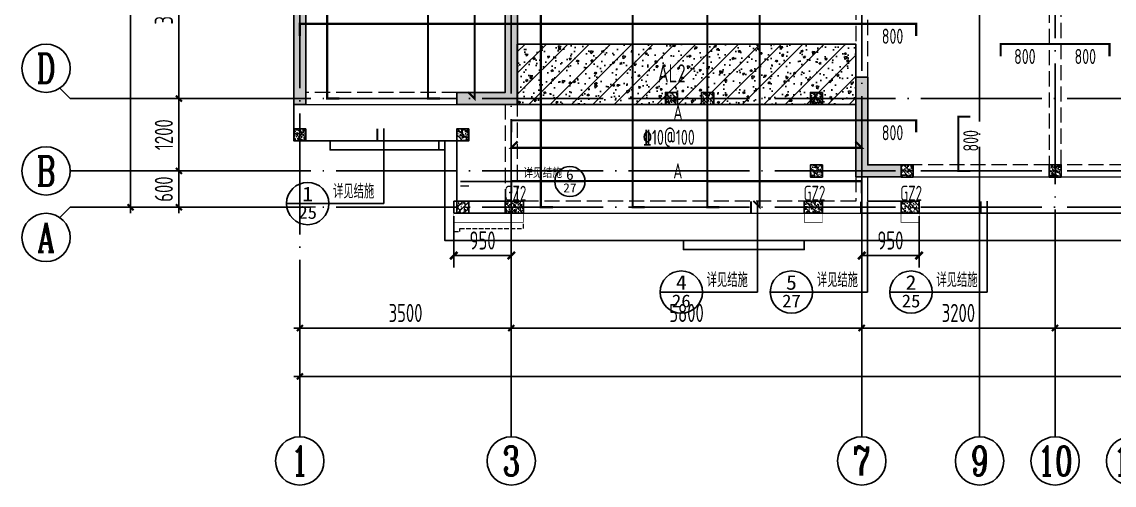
# Model space of a CAD drawing. Extents: x -1712635 to -854203, y -534641 to -21985.
# Drawn here: x -1252273 to -1234195, y -230703 to -223035 of the extents above; entities that cross this region are included whole.
import ezdxf
from ezdxf.enums import TextEntityAlignment as Align

# ---------------------------------------------------------------- set-up
doc = ezdxf.new("R2010")
doc.units = 0
doc.header["$LTSCALE"] = 1000
for name, pattern in [('DASH', [0.35, 0.25, -0.1]), ('DASHED', [0.75, 0.5, -0.25]), ('DOTE', [2.42, 2, -0.2, 0.02, -0.2])]:
    doc.linetypes.add(name, pattern=pattern)
doc.layers.get('0').update_dxf_attribs({"linetype": 'CONTINUOUS'})
doc.layers.get('Defpoints').update_dxf_attribs({"linetype": 'CONTINUOUS'})
for name, color, linetype in [('A-AXIS', 1, 'CONTINUOUS'), ('A-DOTE', 10, 'DOTE'), ('AXIS_NUM', 7, 'CONTINUOUS'), ('BEAM', 4, 'DASHED'), ('BEAM_CON', 4, 'CONTINUOUS'), ('DIM_IDEN', 67, 'CONTINUOUS'), ('PUB_TEXT', 2, 'CONTINUOUS'), ('ROOF', 183, 'CONTINUOUS'), ('S-B板边线', 2, 'CONTINUOUS'), ('S-B板配筋', 6, 'CONTINUOUS'), ('S-B板配筋号', 7, 'CONTINUOUS'), ('S-L主梁线', 4, 'DASH'), ('S-Q墙填充', 252, 'CONTINUOUS'), ('S-Q墙实线', 6, 'CONTINUOUS'), ('S-Q墙标注', 3, 'CONTINUOUS'), ('S-Y一般标注', 3, 'CONTINUOUS'), ('S-构造柱', 212, 'CONTINUOUS'), ('S-构造柱编号', 130, 'CONTINUOUS'), ('TEXT', 2, 'CONTINUOUS'), ('水平筋标注', 7, 'CONTINUOUS'), ('看线', 251, 'CONTINUOUS')]:
    doc.layers.add(name, color=color, linetype=linetype)
doc.layers.add('平面-看线', color=45, linetype='CONTINUOUS', lineweight=15)
doc.layers.add('配箍校核', color=34, linetype='CONTINUOUS', plot=False)
doc.styles.add('_TCH_AXIS', font='COMPLEX', dxfattribs={"bigfont": 'GBCBIG'})
doc.styles.add('_TCH_LABEL', font='simhei.ttf')
doc.styles.add('TSSD_Axis', font='complex.shx', dxfattribs={"width": 0.7, "bigfont": 'hztxt.shx'})
doc.styles.add('TSSD_DIMENSION', font='Tssdeng.shx', dxfattribs={"width": 0.7, "bigfont": 'tssdchn.shx'})
doc.styles.add('TSSD_REIN', font='tssdeng.shx', dxfattribs={"width": 0.7, "height": 300, "bigfont": 'tssdchn.shx'})
doc.styles.add('结构文字', font='zstxt.shx', dxfattribs={"width": 0.7, "bigfont": 'zshz.shx'})
doc.dimstyles.new('STRUCK', dxfattribs={"dimtxt": 400, "dimasz": 121, "dimexe": 200, "dimexo": 150, "dimgap": 115, "dimtad": 1, "dimdec": 0, "dimdsep": 46, "dimtxsty": '结构文字', "dimblk": 'ARCHTICK', "dimcen": 400, "dimclrd": 3, "dimclre": 3, "dimclrt": 7, "dimadec": 0, "dimazin": 0, "dimtfac": 1, "dimtdec": 0, "dimtix": 1, "dimtmove": 2, "dimatfit": 3, "dimldrblk": '_DIMX', "dimfxl": 0, "dimtolj": 1, "dimtzin": 0, "dimarcsym": 0})
doc.dimstyles.new('TSSD_100_100', dxfattribs={"dimtxt": 300, "dimasz": 100, "dimexe": 100, "dimexo": 250, "dimgap": 100, "dimtad": 1, "dimdec": 0, "dimzin": 0, "dimdsep": 46, "dimtxsty": 'TSSD_DIMENSION', "dimblk": 'ARCHTICK', "dimcen": 0, "dimdle": 100, "dimclrt": 7, "dimadec": 0, "dimazin": 0, "dimtfac": 1, "dimtdec": 0, "dimtix": 1, "dimtmove": 2, "dimatfit": 3, "dimldrblk": 'ARCHTICK', "dimfxl": 0, "dimtolj": 1, "dimtzin": 0, "dimarcsym": 0})

# ---------------------------------------------------------------- blocks, each defined once
blk = doc.blocks.new('ts_axno')
at = {"color": 0, "linetype": 'ByBlock', "lineweight": -2}
blk.add_circle((0, 0), 0.5, dxfattribs=at)
at = {"color": 0, "linetype": 'ByBlock', "lineweight": -2, "style": 'TSSD_Axis', "width": 0.7}
blk.add_attdef('A', text='', height=0.6, dxfattribs=at).set_placement((0, 0), align=Align.MIDDLE_CENTER)
blk = doc.blocks.new('_ArchTick')
at = {"color": 0, "const_width": 0.35}
blk.add_lwpolyline([(-0.5, -0.5), (0.5, 0.5)], dxfattribs=at)
blk = doc.blocks.new('*D140')
at = {"layer": 'Defpoints', "color": 0}
for p in [(2600, 5200), (3600, 5200), (3600, 4600)]:
    blk.add_point(p, dxfattribs=at)
at = {"layer": 'S-Y一般标注', "color": 0, "lineweight": -2}
for p, q in [((2600, 5200), (2600, 5300)), ((3350, 5200), (2500, 5200)), ((2600, 4600), (2600, 5200)), ((3350, 4600), (2500, 4600)), ((2600, 4600), (2600, 4500))]:
    blk.add_line(p, q, dxfattribs=at)
at = {"layer": 'S-Y一般标注', "color": 0, "lineweight": -2, "xscale": 100, "yscale": 100, "zscale": 100}
for p, rotation in [((2600, 5200), 270), ((2600, 4600), 90)]:
    blk.add_blockref('_ArchTick', p, dxfattribs=dict(at, rotation=rotation))
at = {"layer": 'S-Y一般标注', "color": 7, "insert": (2350, 4900), "char_height": 300, "attachment_point": 5, "rotation": 90, "style": 'TSSD_DIMENSION'}
blk.add_mtext('\\A1;600', dxfattribs=at)
blk = doc.blocks.new('*D146')
at = {"layer": 'Defpoints', "color": 0}
for p in [(1800, 17150), (3600, 17150), (3600, 4600)]:
    blk.add_point(p, dxfattribs=at)
at = {"layer": 'S-Y一般标注', "color": 0, "lineweight": -2}
for p, q in [((1800, 4500), (1800, 17250)), ((3350, 17150), (1700, 17150)), ((3350, 4600), (1700, 4600))]:
    blk.add_line(p, q, dxfattribs=at)
at = {"layer": 'S-Y一般标注', "color": 0, "lineweight": -2, "xscale": 100, "yscale": 100, "zscale": 100}
for p, rotation in [((1800, 17150), 90), ((1800, 4600), 270)]:
    blk.add_blockref('_ArchTick', p, dxfattribs=dict(at, rotation=rotation))
at = {"layer": 'S-Y一般标注', "color": 7, "insert": (1550, 10875), "char_height": 300, "attachment_point": 5, "rotation": 90, "style": 'TSSD_DIMENSION'}
blk.add_mtext('\\A1;12550', dxfattribs=at)
blk = doc.blocks.new('*D148')
at = {"layer": 'Defpoints', "color": 0}
for p in [(2600, 6400), (3600, 6400), (3600, 5200)]:
    blk.add_point(p, dxfattribs=at)
at = {"layer": 'S-Y一般标注', "color": 0, "lineweight": -2}
for p, q in [((3350, 6400), (2500, 6400)), ((2600, 5100), (2600, 6500)), ((3350, 5200), (2500, 5200))]:
    blk.add_line(p, q, dxfattribs=at)
at = {"layer": 'S-Y一般标注', "color": 0, "lineweight": -2, "xscale": 100, "yscale": 100, "zscale": 100}
for p, rotation in [((2600, 6400), 90), ((2600, 5200), 270)]:
    blk.add_blockref('_ArchTick', p, dxfattribs=dict(at, rotation=rotation))
at = {"layer": 'S-Y一般标注', "color": 7, "insert": (2350, 5800), "char_height": 300, "attachment_point": 5, "rotation": 90, "style": 'TSSD_DIMENSION'}
blk.add_mtext('\\A1;1200', dxfattribs=at)
blk = doc.blocks.new('*D149')
at = {"layer": 'Defpoints', "color": 0}
for p in [(2600, 9400), (3600, 9400), (3600, 6400)]:
    blk.add_point(p, dxfattribs=at)
at = {"layer": 'S-Y一般标注', "color": 0, "lineweight": -2}
for p, q in [((2600, 6300), (2600, 9500)), ((3350, 9400), (2500, 9400)), ((3350, 6400), (2500, 6400))]:
    blk.add_line(p, q, dxfattribs=at)
at = {"layer": 'S-Y一般标注', "color": 0, "lineweight": -2, "xscale": 100, "yscale": 100, "zscale": 100}
for p, rotation in [((2600, 9400), 90), ((2600, 6400), 270)]:
    blk.add_blockref('_ArchTick', p, dxfattribs=dict(at, rotation=rotation))
at = {"layer": 'S-Y一般标注', "color": 7, "insert": (2350, 7900), "char_height": 300, "attachment_point": 5, "rotation": 90, "style": 'TSSD_DIMENSION'}
blk.add_mtext('\\A1;3000', dxfattribs=at)
blk = doc.blocks.new('*D154')
at = {"layer": 'Defpoints', "color": 0}
for p in [(8100, 3600), (13900, 3600), (13900, 2600)]:
    blk.add_point(p, dxfattribs=at)
at = {"layer": 'S-Y一般标注', "color": 0, "lineweight": -2}
for p, q in [((8100, 3350), (8100, 2500)), ((13900, 3350), (13900, 2500)), ((8000, 2600), (14000, 2600))]:
    blk.add_line(p, q, dxfattribs=at)
at = {"layer": 'S-Y一般标注', "color": 0, "lineweight": -2, "xscale": 100, "yscale": 100, "zscale": 100, "rotation": 180}
blk.add_blockref('_ArchTick', (8100, 2600), dxfattribs=at)
at = {"layer": 'S-Y一般标注', "color": 0, "lineweight": -2, "xscale": 100, "yscale": 100, "zscale": 100}
blk.add_blockref('_ArchTick', (13900, 2600), dxfattribs=at)
at = {"layer": 'S-Y一般标注', "color": 7, "insert": (11000, 2850), "char_height": 300, "attachment_point": 5, "style": 'TSSD_DIMENSION'}
blk.add_mtext('\\A1;5800', dxfattribs=at)
blk = doc.blocks.new('*D155')
at = {"layer": 'Defpoints', "color": 0}
for p in [(17100, 3600), (20300, 3600), (20300, 2600)]:
    blk.add_point(p, dxfattribs=at)
at = {"layer": 'S-Y一般标注', "color": 0, "lineweight": -2}
for p, q in [((17100, 3350), (17100, 2500)), ((20300, 3350), (20300, 2500)), ((17000, 2600), (20400, 2600))]:
    blk.add_line(p, q, dxfattribs=at)
at = {"layer": 'S-Y一般标注', "color": 0, "lineweight": -2, "xscale": 100, "yscale": 100, "zscale": 100, "rotation": 180}
blk.add_blockref('_ArchTick', (17100, 2600), dxfattribs=at)
at = {"layer": 'S-Y一般标注', "color": 0, "lineweight": -2, "xscale": 100, "yscale": 100, "zscale": 100}
blk.add_blockref('_ArchTick', (20300, 2600), dxfattribs=at)
at = {"layer": 'S-Y一般标注', "color": 7, "insert": (18700, 2850), "char_height": 300, "attachment_point": 5, "style": 'TSSD_DIMENSION'}
blk.add_mtext('\\A1;3200', dxfattribs=at)
blk = doc.blocks.new('*D162')
at = {"layer": 'Defpoints', "color": 0}
for p in [(4600, 3600), (54600, 3600), (54600, 1800)]:
    blk.add_point(p, dxfattribs=at)
at = {"layer": 'S-Y一般标注', "color": 0, "lineweight": -2}
for p, q in [((4600, 3350), (4600, 1700)), ((54600, 3350), (54600, 1700)), ((4500, 1800), (54700, 1800))]:
    blk.add_line(p, q, dxfattribs=at)
at = {"layer": 'S-Y一般标注', "color": 0, "lineweight": -2, "xscale": 100, "yscale": 100, "zscale": 100, "rotation": 180}
blk.add_blockref('_ArchTick', (4600, 1800), dxfattribs=at)
at = {"layer": 'S-Y一般标注', "color": 0, "lineweight": -2, "xscale": 100, "yscale": 100, "zscale": 100}
blk.add_blockref('_ArchTick', (54600, 1800), dxfattribs=at)
at = {"layer": 'S-Y一般标注', "color": 7, "insert": (29600, 2050), "char_height": 300, "attachment_point": 5, "style": 'TSSD_DIMENSION'}
blk.add_mtext('\\A1;50000', dxfattribs=at)
blk = doc.blocks.new('*D163')
at = {"layer": 'Defpoints', "color": 0}
for p in [(13900, 3600), (17100, 3600), (17100, 2600)]:
    blk.add_point(p, dxfattribs=at)
at = {"layer": 'S-Y一般标注', "color": 0, "lineweight": -2}
for p, q in [((13900, 3350), (13900, 2500)), ((17100, 3350), (17100, 2500)), ((13800, 2600), (17200, 2600))]:
    blk.add_line(p, q, dxfattribs=at)
at = {"layer": 'S-Y一般标注', "color": 0, "lineweight": -2, "xscale": 100, "yscale": 100, "zscale": 100, "rotation": 180}
blk.add_blockref('_ArchTick', (13900, 2600), dxfattribs=at)
at = {"layer": 'S-Y一般标注', "color": 0, "lineweight": -2, "xscale": 100, "yscale": 100, "zscale": 100}
blk.add_blockref('_ArchTick', (17100, 2600), dxfattribs=at)
at = {"layer": 'S-Y一般标注', "color": 7, "insert": (15500, 2850), "char_height": 300, "attachment_point": 5, "style": 'TSSD_DIMENSION'}
blk.add_mtext('\\A1;3200', dxfattribs=at)
blk = doc.blocks.new('*D164')
at = {"layer": 'Defpoints', "color": 0}
for p in [(4600, 3600), (8100, 3600), (8100, 2600)]:
    blk.add_point(p, dxfattribs=at)
at = {"layer": 'S-Y一般标注', "color": 0, "lineweight": -2}
for p, q in [((4600, 3350), (4600, 2500)), ((8100, 3350), (8100, 2500)), ((4500, 2600), (8200, 2600))]:
    blk.add_line(p, q, dxfattribs=at)
at = {"layer": 'S-Y一般标注', "color": 0, "lineweight": -2, "xscale": 100, "yscale": 100, "zscale": 100, "rotation": 180}
blk.add_blockref('_ArchTick', (4600, 2600), dxfattribs=at)
at = {"layer": 'S-Y一般标注', "color": 0, "lineweight": -2, "xscale": 100, "yscale": 100, "zscale": 100}
blk.add_blockref('_ArchTick', (8100, 2600), dxfattribs=at)
at = {"layer": 'S-Y一般标注', "color": 7, "insert": (6350, 2850), "char_height": 300, "attachment_point": 5, "style": 'TSSD_DIMENSION'}
blk.add_mtext('\\A1;3500', dxfattribs=at)
blk = doc.blocks.new('20210729.03501652')
at = {"color": 30, "const_width": 8}
for points in [[(2050, 600), (2050, 450), (3200, 450), (3200, 600)], [(7850, 600), (7850, 450), (8150, 450), (8150, 600)], [(9450, 600), (9450, 450), (9750, 450), (9750, 600)]]:
    blk.add_lwpolyline(points, dxfattribs=at)
at = {"layer": '平面-看线', "linetype": 'DASH', "ltscale": 0.3}
blk.add_lwpolyline([(2050, 450), (2050, 300), (2150, 300), (2150, 350), (3200, 350), (3200, 450)], dxfattribs=at)
at = {"layer": '看线', "color": 202, "ltscale": 0.5}
for points in [[(0, 1800), (0, 1650), (1800, 1650), (1800, 1800)], [(0, 1800), (0, 1650), (1900, 1650)], [(5850, 150), (5850, 0), (7850, 0), (7850, 150)]]:
    blk.add_lwpolyline(points, dxfattribs=at)
at = {"layer": '看线', "color": 201}
blk.add_lwpolyline([(1900, 1800), (1900, 150), (22100, 150), (22100, 1650), (24500, 1650)], dxfattribs=at)
blk = doc.blocks.new('20210729.04150611')
at = {"layer": 'S-B板边线'}
for points in [[(-28155, -31892), (-28155, -31893), (-28955, -31893), (-28955, -30693), (-31655, -30693), (-31655, -30093)], [(-15955, -31892), (-22155, -31892)]]:
    blk.add_lwpolyline(points, dxfattribs=at)
blk = doc.blocks.new('20210807.15312791')
at = {"layer": 'S-Q墙填充'}
h = blk.add_hatch(color=252, dxfattribs=at)
h.dxf.hatch_style = 1
h.paths.add_polyline_path([(61116, 58640), (61116, 60290), (60916, 60290), (60916, 58640)])
h = blk.add_hatch(color=252, dxfattribs=at)
h.dxf.hatch_style = 1
h.paths.add_polyline_path([(64616, 60290), (64416, 60290), (64416, 58840), (63716, 58840), (63616, 58840), (63616, 58640), (63716, 58640), (64616, 58640)])
h = blk.add_hatch(color=252, dxfattribs=at)
h.dxf.hatch_style = 1
h.paths.add_polyline_path([(70216, 57440), (70966, 57440), (70966, 57640), (70416, 57640), (70416, 59090), (70216, 59090)])
at = {"layer": 'BEAM_CON'}
for p, q in [((63566, 57040), (63566, 56840)), ((64416, 57040), (63566, 57040)), ((70416, 57040), (71266, 57040)), ((71266, 56840), (71266, 57040)), ((64516, 56840), (63566, 56840)), ((70316, 56840), (71266, 56840))]:
    blk.add_line(p, q, dxfattribs=at)
at = {"layer": 'S-L主梁线', "linetype": 'DASH', "lineweight": 18}
for p, q in [((73416, 61640), (73416, 57640)), ((73616, 57640), (73616, 61640)), ((70216, 60640), (70216, 59090)), ((70416, 59090), (70416, 60640)), ((63616, 58840), (61116, 58840)), ((64416, 58640), (64416, 57040)), ((64616, 57040), (64616, 58640)), ((73416, 57640), (70966, 57640)), ((76066, 57640), (73616, 57640)), ((70216, 57440), (70216, 57040)), ((70216, 57040), (64616, 57040))]:
    blk.add_line(p, q, dxfattribs=at)
at = {"layer": 'S-L主梁线', "linetype": 'ByBlock', "lineweight": 18}
for p, q in [((61116, 58640), (63616, 58640)), ((70416, 57040), (70416, 57440)), ((70966, 57440), (73516, 57440)), ((73516, 57440), (76066, 57440)), ((64416, 56840), (70416, 56840))]:
    blk.add_line(p, q, dxfattribs=at)
at = {"layer": 'S-Q墙实线'}
for points in [[(61116, 58640), (61116, 60290), (60916, 60290), (60916, 58640)], [(70216, 57440), (70966, 57440), (70966, 57640), (70416, 57640), (70416, 59090), (70216, 59090)]]:
    blk.add_lwpolyline(points, close=True, dxfattribs=at)
blk.add_lwpolyline([(63716, 58840), (63616, 58840), (63616, 58640), (63716, 58640), (64616, 58640), (64616, 60290), (64416, 60290), (64416, 58840), (63716, 58840)], dxfattribs=at)
blk = doc.blocks.new('20210730.02141516')
at = {"layer": 'S-构造柱'}
h = blk.add_hatch(dxfattribs=at)
h.set_pattern_fill('ARMORED', color=256, scale=15, angle=-90, style=0)
h.set_pattern_definition([(320, (-154189.41, 3278673.45), (-9.4128202, -107.5890274), [11.25, -123.75]), (265, (-154189.41, 3278673.45), (112.82882, 20.8127), [9, -99]), (10.4514, (-154190.19, 3278664.49), (103.4159313, -86.7764073), [9.5610285, -105.1713168]), (316.1842, (-154159.41, 3278673.45), (-24.827852, -160.0861573), [16.875, -185.625]), (6.6356, (-154161.48, 3278660.11), (146.117681, -140.199406), [14.341543, -157.75695]), (261.1842, (-154159.41, 3278673.45), (146.11779, -140.199292), [13.5, -148.5]), (291, (-154166.91, 3278658.45), (-60.3928336, -89.5360578), [11.25, -123.75]), (236, (-154166.91, 3278658.45), (108.7725068, -36.4972998), [9, -99]), (341.4514, (-154171.94, 3278650.99), (48.3795745, -126.0333943), [9.5610285, -105.1713168]), (307.5, (-154189.41, 3278673.454), (49.93407807, -1.8239783), [0, -97.8, 0, -100.5, 0, -99.375]), (277.5, (-154189.41, 3278673.454), (59.1617568, -39.4604306), [0, -57.3, 0, -95.55, 0, -37.875]), (237.5, (-154189.41, 3278706.904), (-3.38323076, -80.07336543), [0, -37.5, 0, -117, 0, -155.25]), (227.5, (-154189.41, 3278721.904), (15.0157473, -87.4779254), [0, -48.75, 0, -77.7, 0, -110.25]), (315, (-154189.41, 3278673.454), (53.0330086, 53.0330086), [])])
h.paths.add_polyline_path([(200, 200), (200, 0), (0, 0), (0, 200)])
blk.add_lwpolyline([(200, 200), (200, 0), (0, 0), (0, 200)], close=True, dxfattribs=at)
blk = doc.blocks.new('20210809.18224761')
at = {"layer": 'S-构造柱'}
h = blk.add_hatch(dxfattribs=at)
h.set_pattern_fill('ARMORED', color=256, scale=15, angle=-90, style=0)
h.set_pattern_definition([(320, (-154189.41, 3278673.45), (-9.4128202, -107.5890274), [11.25, -123.75]), (265, (-154189.41, 3278673.45), (112.82882, 20.8127), [9, -99]), (10.4514, (-154190.19, 3278664.49), (103.4159313, -86.7764073), [9.5610285, -105.1713168]), (316.1842, (-154159.41, 3278673.45), (-24.827852, -160.0861573), [16.875, -185.625]), (6.6356, (-154161.48, 3278660.11), (146.117681, -140.199406), [14.341543, -157.75695]), (261.1842, (-154159.41, 3278673.45), (146.11779, -140.199292), [13.5, -148.5]), (291, (-154166.91, 3278658.45), (-60.3928336, -89.5360578), [11.25, -123.75]), (236, (-154166.91, 3278658.45), (108.7725068, -36.4972998), [9, -99]), (341.4514, (-154171.94, 3278650.99), (48.3795745, -126.0333943), [9.5610285, -105.1713168]), (307.5, (-154189.41, 3278673.454), (49.93407807, -1.8239783), [0, -97.8, 0, -100.5, 0, -99.375]), (277.5, (-154189.41, 3278673.454), (59.1617568, -39.4604306), [0, -57.3, 0, -95.55, 0, -37.875]), (237.5, (-154189.41, 3278706.904), (-3.38323076, -80.07336543), [0, -37.5, 0, -117, 0, -155.25]), (227.5, (-154189.41, 3278721.904), (15.0157473, -87.4779254), [0, -48.75, 0, -77.7, 0, -110.25]), (315, (-154189.41, 3278673.454), (53.0330086, 53.0330086), [])])
h.paths.add_polyline_path([(300, 200), (300, 0), (0, 0), (0, 200)])
blk.add_lwpolyline([(300, 200), (300, 0), (0, 0), (0, 200)], close=True, dxfattribs=at)
blk = doc.blocks.new('20210809.18235135')
at = {"layer": '配箍校核'}
blk.add_blockref('20210809.18224761', (12, 0), dxfattribs=at)
at = {"layer": 'S-构造柱编号', "color": 2, "linetype": 'ByBlock', "style": 'TSSD_REIN', "width": 0.65}
blk.add_text('GZ2', height=250, dxfattribs=at).set_placement((0, 206, 0))
blk = doc.blocks.new('20210809.18285270')
at = {"layer": 'ROOF'}
for p in [(6150, 1800), (6750, 1800), (8550, 1800), (10050, 600), (12500, 600)]:
    blk.add_blockref('20210730.02141516', p, dxfattribs=at)
at = {"layer": 'ROOF', "rotation": 359.9999999538236}
for p in [(0, 1200), (2700, 1200), (8550, 600)]:
    blk.add_blockref('20210730.02141516', p, dxfattribs=at)
at = {"layer": 'ROOF', "xscale": -1, "rotation": 4.61764226855621e-08}
blk.add_blockref('20210730.02141516', (2900, 0), dxfattribs=at)
at = {"layer": '配箍校核'}
for p in [(3488, 0), (8438, 0), (10038, 0)]:
    blk.add_blockref('20210809.18235135', p, dxfattribs=at)
blk = doc.blocks.new('*D395')
at = {"layer": 'Defpoints', "color": 0}
for p in [(-212209, -11759), (-211259, -11759), (-212209, -12559)]:
    blk.add_point(p, dxfattribs=at)
at = {"layer": 'S-Q墙标注', "color": 3, "lineweight": -2}
for p, q in [((-212209, -11909), (-212209, -12759)), ((-211259, -11909), (-211259, -12759)), ((-211259, -12559), (-212209, -12559))]:
    blk.add_line(p, q, dxfattribs=at)
at = {"layer": 'S-Q墙标注', "color": 3, "lineweight": -2, "xscale": 121, "yscale": 121, "zscale": 121, "rotation": 180}
blk.add_blockref('_ArchTick', (-212209, -12559), dxfattribs=at)
at = {"layer": 'S-Q墙标注', "color": 3, "lineweight": -2, "xscale": 121, "yscale": 121, "zscale": 121}
blk.add_blockref('_ArchTick', (-211259, -12559), dxfattribs=at)
at = {"layer": 'S-Q墙标注', "color": 7, "insert": (-211734, -12309), "char_height": 300, "attachment_point": 5, "style": 'TSSD_REIN'}
blk.add_mtext('\\A1;950', dxfattribs=at)
blk = doc.blocks.new('_DIMX')
blk.add_line((-150, 0), (150, 0))
at = {"const_width": 50}
blk.add_lwpolyline([(-70, -70), (70, 70)], dxfattribs=at)
blk = doc.blocks.new('*D396')
at = {"layer": 'Defpoints', "color": 0}
for p in [(-205459, -11759), (-204509, -11759), (-205459, -12559)]:
    blk.add_point(p, dxfattribs=at)
at = {"layer": 'S-Q墙标注', "color": 3, "lineweight": -2}
for p, q in [((-205459, -11909), (-205459, -12759)), ((-204509, -11909), (-204509, -12759)), ((-204509, -12559), (-205459, -12559))]:
    blk.add_line(p, q, dxfattribs=at)
at = {"layer": 'S-Q墙标注', "color": 3, "lineweight": -2, "xscale": 121, "yscale": 121, "zscale": 121, "rotation": 180}
blk.add_blockref('_ArchTick', (-205459, -12559), dxfattribs=at)
at = {"layer": 'S-Q墙标注', "color": 3, "lineweight": -2, "xscale": 121, "yscale": 121, "zscale": 121}
blk.add_blockref('_ArchTick', (-204509, -12559), dxfattribs=at)
at = {"layer": 'S-Q墙标注', "color": 7, "insert": (-204984, -12309), "char_height": 300, "attachment_point": 5, "style": 'TSSD_REIN'}
blk.add_mtext('\\A1;950', dxfattribs=at)
blk = doc.blocks.new('20210811.10050802')
at = {"layer": 'DIM_IDEN'}
for p, q in [((1737, 3405), (1737, 2166)), ((3004, 2530), (3451, 2530)), ((3451, 2530), (4567, 2530)), ((5067, 2530), (4567, 2530)), ((7920, 2205), (7920, 700)), ((9743, 2195), (9743, 700)), ((11722, 2205), (11722, 700)), ((828, 2166), (128, 2166)), ((1737, 2166), (828, 2166)), ((7011, 700), (6311, 700)), ((7920, 700), (7011, 700)), ((8834, 700), (8134, 700)), ((9743, 700), (8834, 700)), ((10813, 700), (10113, 700)), ((11722, 700), (10813, 700))]:
    blk.add_line(p, q, dxfattribs=at)
for points, const_width in [([(1632, 3405), (1632, 3205)], 35), ([(3004, 2455), (3147, 2455)], 25), ([(7815, 2205), (7815, 2005)], 35), ([(9638, 2195), (9638, 1995)], 35), ([(11617, 2205), (11617, 2005)], 35)]:
    blk.add_lwpolyline(points, dxfattribs=dict(at, const_width=const_width))
for centre, radius in [((4817, 2530), 250), ((478, 2166), 350), ((6661, 700), 350), ((8484, 700), 350), ((10463, 700), 350)]:
    blk.add_circle(centre, radius, dxfattribs=at)
at = {"layer": 'PUB_TEXT', "style": '_TCH_AXIS'}
for height, p in [(168.8, (4046, 2589)), (236.3, (898, 2249)), (236.3, (7081, 783)), (236.3, (8904, 783)), (236.3, (10883, 783))]:
    blk.add_text('详见结施', height=height, dxfattribs=at).set_placement(p)
at = {"layer": 'PUB_TEXT', "style": '_TCH_LABEL'}
for s, height, width, p, p2 in [('6', 173, 1.011364, (4755, 2558), (4880, 2558)), ('1', 241, 1.034884, (388, 2205), (568, 2205)), ('27', 151.4, 1.017143, (4707, 2349), (4928, 2349)), ('25', 212.3, 1.011364, (324, 1913), (632, 1913)), ('4', 241, 1.034884, (6571, 739), (6751, 739)), ('5', 241, 1.028902, (8395, 739), (8573, 739)), ('2', 241, 1.022989, (10374, 739), (10552, 739)), ('26', 211.6, 1.022989, (6505, 448), (6817, 448)), ('27', 212, 1.017143, (8329, 447), (8639, 447)), ('25', 212.3, 1.011364, (10309, 447), (10618, 447))]:
    blk.add_text(s, height=height, dxfattribs=dict(at, width=width)).set_placement(p, p2, align=Align.FIT)
blk = doc.blocks.new('20210726.16395156')
at = {"layer": 'A-AXIS'}
for p, q in [((800, 6400), (628.4, 6571.7)), ((3600, 6400), (800, 6400)), ((3600, 5200), (800, 5200)), ((800, 4600), (628.4, 4428.4)), ((3600, 4600), (800, 4600)), ((4600, 3600), (4600, 800)), ((8100, 3600), (8100, 800)), ((13900, 3600), (13900, 800)), ((15850, 3600), (15850, 800)), ((17100, 3600), (17100, 800))]:
    blk.add_line(p, q, dxfattribs=at)
at = {"layer": 'A-DOTE'}
for p, q in [((4600, 18249.9), (4600, 3600)), ((13900.2, 13700), (13900, 3600)), ((15850, 3600), (15850, 11500)), ((8100, 10900), (8100, 3600)), ((17100, 9400), (17100, 3600)), ((55600, 6400), (3600, 6400)), ((55600, 5200), (3600, 5200)), ((55600, 4600), (3600, 4600))]:
    blk.add_line(p, q, dxfattribs=at)
at = {"layer": 'A-AXIS'}
ref = blk.add_blockref('ts_axno', (400, 6900), dxfattribs=dict(at, xscale=800, yscale=800, zscale=800, rotation=180))
ref.add_attrib('C', 'D', dxfattribs={"layer": 'AXIS_NUM', "height": 480, "style": 'TSSD_Axis', "width": 0.7}).set_placement((400, 6900), align=Align.MIDDLE_CENTER)
ref = blk.add_blockref('ts_axno', (400, 5200), dxfattribs=dict(at, xscale=800, yscale=800, zscale=800))
ref.add_attrib('A', 'B', dxfattribs={"layer": 'AXIS_NUM', "height": 480, "style": 'TSSD_Axis', "width": 0.7}).set_placement((400, 5200), align=Align.MIDDLE_CENTER)
ref = blk.add_blockref('ts_axno', (400, 4100), dxfattribs=dict(at, xscale=800, yscale=800, zscale=800))
ref.add_attrib('F', 'A', dxfattribs={"layer": 'AXIS_NUM', "height": 480, "style": 'TSSD_Axis', "width": 0.7}).set_placement((400, 4100), align=Align.MIDDLE_CENTER)
ref = blk.add_blockref('ts_axno', (4600, 400), dxfattribs=dict(at, xscale=-800, yscale=800, zscale=800, rotation=180))
ref.add_attrib('1', '1', dxfattribs={"layer": 'AXIS_NUM', "height": 480, "style": 'TSSD_Axis', "width": 0.7}).set_placement((4600, 400), align=Align.MIDDLE_CENTER)
ref = blk.add_blockref('ts_axno', (8100, 400), dxfattribs=dict(at, xscale=-800, yscale=800, zscale=800, rotation=180))
ref.add_attrib('2', '3', dxfattribs={"layer": 'AXIS_NUM', "height": 480, "style": 'TSSD_Axis', "width": 0.7}).set_placement((8100, 400), align=Align.MIDDLE_CENTER)
ref = blk.add_blockref('ts_axno', (13900, 400), dxfattribs=dict(at, xscale=-800, yscale=800, zscale=800, rotation=180))
ref.add_attrib('5', '7', dxfattribs={"layer": 'AXIS_NUM', "height": 480, "style": 'TSSD_Axis', "width": 0.7}).set_placement((13900, 400), align=Align.MIDDLE_CENTER)
ref = blk.add_blockref('ts_axno', (15850, 400), dxfattribs=dict(at, xscale=-800, yscale=800, zscale=800, rotation=180))
ref.add_attrib('5', '9', dxfattribs={"layer": 'AXIS_NUM', "height": 480, "style": 'TSSD_Axis', "width": 0.7}).set_placement((15850, 400), align=Align.MIDDLE_CENTER)
ref = blk.add_blockref('ts_axno', (17100, 400), dxfattribs=dict(at, xscale=-800, yscale=800, zscale=800, rotation=180))
ref.add_attrib('8', '10', dxfattribs={"layer": 'AXIS_NUM', "height": 480, "style": 'TSSD_Axis', "width": 0.7}).set_placement((17100, 400), align=Align.MIDDLE_CENTER)
ref = blk.add_blockref('ts_axno', (18350, 400.1), dxfattribs=dict(at, xscale=-800, yscale=800, zscale=800, rotation=180))
ref.add_attrib('5', '11', dxfattribs={"layer": 'AXIS_NUM', "height": 480, "style": 'TSSD_Axis', "width": 0.7}).set_placement((18350, 400.1), align=Align.MIDDLE_CENTER)
at = {"layer": 'S-Y一般标注'}
for base, p1, p2, picture, middle in [((1800, 17150), (3600, 4600), (3600, 17150), '*D146', (1550, 10875)), ((2600, 9400), (3600, 6400), (3600, 9400), '*D149', (2350, 7900)), ((2600, 6400), (3600, 5200), (3600, 6400), '*D148', (2350, 5800)), ((2600, 5200), (3600, 4600), (3600, 5200), '*D140', (2350, 4900))]:
    dim = blk.add_linear_dim(base=base, p1=p1, p2=p2, angle=90, dimstyle='TSSD_100_100', dxfattribs=at)
    dim.commit()
    dim.dimension.update_dxf_attribs({"geometry": picture, "text_midpoint": middle})
for base, p1, p2, picture, middle in [((54600, 1800), (4600, 3600), (54600, 3600), '*D162', (29600, 2050)), ((8100, 2600), (4600, 3600), (8100, 3600), '*D164', (6350, 2850)), ((13900, 2600), (8100, 3600), (13900, 3600), '*D154', (11000, 2850)), ((17100, 2600), (13900, 3600), (17100, 3600), '*D163', (15500, 2850)), ((20300, 2600), (17100, 3600), (20300, 3600), '*D155', (18700, 2850))]:
    dim = blk.add_linear_dim(base=base, p1=p1, p2=p2, dimstyle='TSSD_100_100', dxfattribs=at)
    dim.commit()
    dim.dimension.update_dxf_attribs({"geometry": picture, "text_midpoint": middle})
blk = doc.blocks.new('20210810.19092027')
at = {"layer": 'S-Q墙标注'}
for base, p1, p2, picture, middle in [((87767.8, 54374), (88717.8, 55174), (87767.8, 55174), '*D395', (88242.8, 54624)), ((94517.8, 54374), (95467.8, 55174), (94517.8, 55174), '*D396', (94992.8, 54624))]:
    dim = blk.add_linear_dim(base=base, p1=p1, p2=p2, angle=180, dimstyle='STRUCK', override={"dimtxt": 300, "dimgap": 100, "dimtxsty": 'TSSD_REIN'}, dxfattribs=at)
    dim.commit()
    dim.dimension.update_dxf_attribs({"geometry": picture, "text_midpoint": middle, "insert": (299976.5, 66933)})

msp = doc.modelspace()

# ---------------------------------------------------------------- hatches: boundary and pattern name
at = {"layer": 'BEAM', "linetype": 'ByBlock'}
h = msp.add_hatch(dxfattribs=at)
h.set_pattern_fill('ARMORED', color=252, scale=50, angle=180, style=0)
h.set_pattern_definition([(230, (-1461743.95, 1690018.07), (-358.63009, 31.376067), [37.5, -412.5]), (175, (-1461743.95, 1690018.07), (69.37567, -376.09607), [30, -330]), (280.4514, (-1461773.83, 1690020.68), (-289.25469, -344.71977), [31.870095, -350.571056]), (226.1842, (-1461743.95, 1689918.07), (-533.62052, 82.75951), [56.25, -618.75]), (276.6356, (-1461788.4, 1689924.96), (-467.33135, -487.05894), [47.80514, -525.8565]), (171.1842, (-1461743.95, 1689918.07), (-467.33097, -487.0593), [45, -495]), (201, (-1461793.95, 1689943.07), (-298.453526, 201.309445), [37.5, -412.5]), (146, (-1461793.95, 1689943.07), (-121.657666, -362.57502), [30, -330]), (251.4514, (-1461818.82, 1689959.84), (-420.111314, -161.26525), [31.870095, -350.571056]), (217.5, (-1461743.95, 1690018.07), (-6.079928, -166.446927), [0, -326, 0, -335, 0, -331.25]), (187.5, (-1461743.95, 1690018.07), (-131.534769, -197.205856), [0, -191, 0, -318.5, 0, -126.25]), (147.5, (-1461632.45, 1690018.07), (-266.911218, 11.277436), [0, -125, 0, -390, 0, -517.5]), (137.5, (-1461582.45, 1690018.07), (-291.593085, -50.05249), [0, -162.5, 0, -259, 0, -367.5]), (225, (-1461743.95, 1690018.07), (176.776695, -176.776695), [])])
h.paths.add_polyline_path([(-1238472.81, -224403.24), (-1244072.81, -224403.24), (-1244072.81, -223403.24), (-1238472.81, -223403.24)])

# ---------------------------------------------------------------- linework, layer by layer
msp.add_lwpolyline([(-1238472.81, -224403.24), (-1244072.81, -224403.24), (-1244072.81, -223403.24), (-1238472.81, -223403.24)], close=True, dxfattribs=at)
at = {"layer": 'S-B板配筋', "lineweight": 35, "const_width": 35}
for points in [[(-1240729.77, -226103.08), (-1240929.77, -226103.08), (-1240929.77, -216003.25), (-1240729.77, -216003.25)], [(-1247020.22, -224303.25), (-1247220.22, -224303.25), (-1247220.22, -217003.25), (-1247020.22, -217003.25)], [(-1245349.75, -224303.25), (-1245549.75, -224303.25), (-1245549.75, -218903.24), (-1245349.75, -218903.24)], [(-1243483.98, -226103.08), (-1243683.98, -226103.08), (-1243683.98, -218903.24), (-1243483.98, -218903.24)], [(-1241965.48, -226103.08), (-1242165.48, -226103.08), (-1242165.48, -219203.24), (-1241965.48, -219203.24)], [(-1244885.58, -224197.18), (-1244779.52, -224303.25), (-1244779.52, -219803.25), (-1244885.58, -219909.31)], [(-1240167.18, -225997.02), (-1240061.12, -226103.08), (-1240061.12, -219803.24), (-1240167.18, -219909.31)], [(-1237472.81, -223268.03), (-1237472.81, -223068.03), (-1247672.82, -223068.03), (-1247672.82, -223268.03)], [(-1236072.81, -223603.25), (-1236072.81, -223403.25), (-1234272.81, -223403.25), (-1234272.81, -223603.25)], [(-1237472.81, -224864.85), (-1237472.81, -224664.85), (-1244172.82, -224664.85), (-1244172.82, -224864.85)], [(-1236572.81, -225503.25), (-1236772.81, -225503.25), (-1236772.81, -224603.25), (-1236572.81, -224603.25)], [(-1244066.75, -225013.28), (-1244172.81, -225119.34), (-1238372.81, -225119.34), (-1238478.88, -225013.28)], [(-1244172.85, -225870.84), (-1244172.85, -225670.84), (-1238372.82, -225670.93), (-1238372.82, -225870.93)]]:
    msp.add_lwpolyline(points, dxfattribs=at)

# ---------------------------------------------------------------- block references
msp.add_blockref('20210729.03501652', (-1247172.85, -226803.25))
at = {"layer": 'A-DOTE'}
msp.add_blockref('20210726.16395156', (-1252272.82, -230703.29), dxfattribs=at)
at = {"layer": 'PUB_TEXT'}
msp.add_blockref('20210811.10050802', (-1248019.91, -228207.87), dxfattribs=at)
at = {"layer": 'S-B板边线'}
msp.add_blockref('20210729.04150611', (-1216117.47, -194310.71), dxfattribs=at)
at = {"layer": 'S-Q墙填充'}
msp.add_blockref('20210807.15312791', (-1308688.47, -283042.79), dxfattribs=at)
at = {"layer": '水平筋标注'}
msp.add_blockref('20210810.19092027', (-1332890.66, -281277.24), dxfattribs=at)
at = {"layer": '配箍校核'}
msp.add_blockref('20210809.18285270', (-1247772.84, -226203.41), dxfattribs=at)

# ---------------------------------------------------------------- texts
at = {"layer": 'S-B板配筋号', "style": 'TSSD_REIN', "width": 0.7}
for p in [(-1237862.95, -223148.03), (-1235672.81, -223483.25), (-1234672.81, -223483.25), (-1237862.95, -224744.85)]:
    msp.add_text('800', height=250, dxfattribs=at).set_placement(p, align=Align.TOP_CENTER)
at = {"layer": 'S-B板配筋号', "color": 1, "style": 'TSSD_REIN', "width": 0.7}
for s, p in [('A', (-1241488.85, -224653.74)), ('%%13210@100', (-1241994.92, -225071))]:
    msp.add_text(s, height=250, dxfattribs=at).set_placement(p)
at = {"layer": 'S-B板配筋号', "style": 'TSSD_REIN', "width": 0.7}
msp.add_text('800', height=250, rotation=449.999992, dxfattribs=at).set_placement((-1236692.81, -225003.25), align=Align.TOP_CENTER)
msp.add_text('A', height=250, dxfattribs=at).set_placement((-1241490.99, -225626.85))
at = {"layer": 'TEXT', "color": 1, "style": 'TSSD_REIN', "width": 0.7}
msp.add_text('AL2', height=300, dxfattribs=at).set_placement((-1241288.09, -224037.12, 0), align=Align.RIGHT)

doc.saveas('drawing.dxf')
